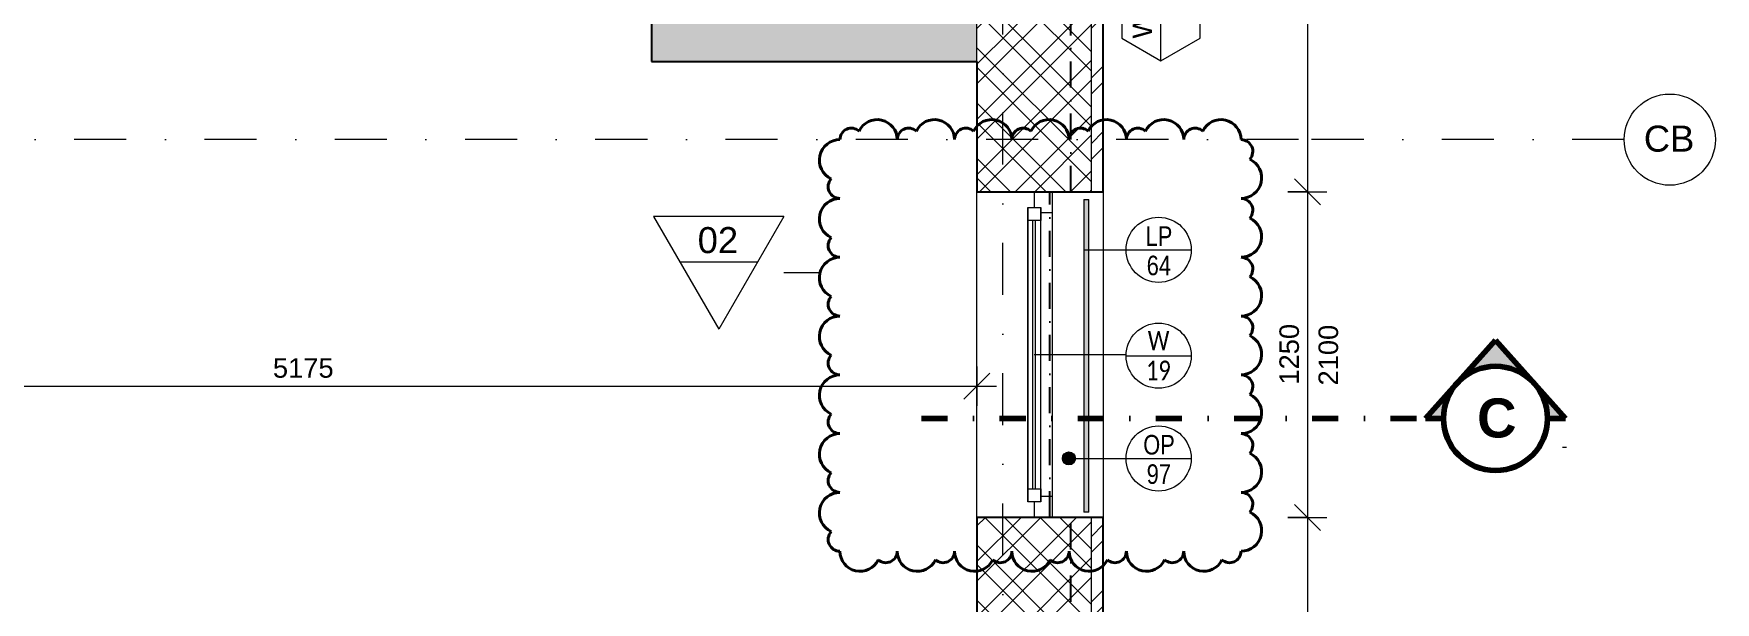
# Model space of a CAD drawing. Header units: millimetres. Extents: x -47276 to -6007, y -7799 to 11180.
# Drawn here: x -27057 to -20600, y -2378 to -195 of the extents above; entities that cross this region are included whole.
import ezdxf

# ---------------------------------------------------------------- set-up
doc = ezdxf.new("R2010")
doc.units = ezdxf.units.MM
for name, pattern in [('HA_DashDot_10mm-S3mm', [500, 200, -150, 0, -150]), ('HA_DashDot_4mm-S1mm', [200, 100, -50, 0, -50]), ('HA_DashDot_6mm-S2mm', [300, 100, -100, 0, -100])]:
    doc.linetypes.add(name, pattern=pattern)
for name, color, linetype, lineweight in [('A-____-____-DIMS', 9, 'Continuous', 5), ('A-____-____-DIMS-50', 9, 'Continuous', 5), ('A-FLOR-____-OVHD', 9, 'HA_DashDot_4mm-S1mm', 25), ('A-FLOR-HRAL-IDEN', 9, 'Continuous', 9), ('A-FLOR-HRAL-OTLN', 9, 'Continuous', 9), ('A-GENM-____-IDEN', 9, 'Continuous', 9), ('A-GLAZ-____-IDEN', 9, 'Continuous', 9), ('A-GLAZ-____-MCUT', 9, 'Continuous', 5), ('A-GLAZ-____-OTLN', 9, 'Continuous', 5), ('A-WALL-____-IDEN', 9, 'Continuous', 9), ('A-WALL-____-MCUT', 9, 'Continuous', 9), ('A-WALL-____-OTLN', 9, 'Continuous', 9), ('A-WALL-____-PATT', 9, 'Continuous', 25), ('G-____-____-SYMB', 9, 'HA_DashDot_4mm-S1mm', 9), ('G-____-REVC-IDEN', 9, 'Continuous', 9), ('G-____-REVC-OTLN', 9, 'Continuous', 40), ('I-WALL-____-MCUT', 9, 'Continuous', 25), ('S-GRID-____-IDEN', 9, 'Continuous', 9), ('S-GRID-____-OTLN', 9, 'Continuous', 5)]:
    doc.layers.add(name, color=color, linetype=linetype, lineweight=lineweight)
doc.styles.add('Arial', font='arial.ttf', dxfattribs={"height": 100})
doc.styles.add('Arial_1', font='arial.ttf', dxfattribs={"height": 75})
doc.styles.add('Arial_2', font='arial.ttf', dxfattribs={"width": 0.8, "height": 75})
doc.styles.add('Arial_3', font='arial.ttf', dxfattribs={"height": 50})
doc.styles.add('Arial_B_1', font='arialbd.ttf', dxfattribs={"height": 150})
doc.styles.add('Calibri', font='calibri.ttf', dxfattribs={"width": 0.8, "height": 75})
doc.dimstyles.new('Inner_Dimensions', dxfattribs={"dimscale": 304.8, "dimtxt": 76.519455, "dimasz": 0.328084, "dimexe": 0.246063, "dimexo": 0.0625, "dimgap": 0.032808, "dimtad": 1, "dimdec": 0, "dimzin": 0, "dimdsep": 46, "dimtxsty": 'Arial_1', "dimblk1": 'OBLIQUE', "dimblk2": 'OBLIQUE', "dimsah": 1, "dimcen": 0.09, "dimdle": 0.246063, "dimazin": 0, "dimtfac": 1, "dimtdec": 4, "dimtix": 1, "dimtmove": 0, "dimatfit": 3, "dimfxl": 0.246063, "dimfxlon": 1, "dimtvp": 1, "dimtolj": 1, "dimtzin": 0, "dimlwd": 9, "dimlwe": 9, "dimarcsym": 2})

# ---------------------------------------------------------------- blocks, each defined once
blk = doc.blocks.new('Railing - Railing-1635921-DPS_3NP-C')
at = {"layer": 'A-FLOR-HRAL-OTLN'}
blk.add_hatch(color=256, dxfattribs=at).paths.add_polyline_path([(-23024.9, -2031.8), (-23004.9, -2031.8), (-23004.9, -831.8), (-23024.9, -831.8), (-23024.9, -1140.3)])
for p, q in [((-23024.9, -831.8), (-23004.9, -831.8)), ((-23024.9, -831.8), (-23024.9, -2031.8)), ((-23004.9, -2031.8), (-23004.9, -831.8)), ((-23004.9, -2031.8), (-23024.9, -2031.8))]:
    blk.add_line(p, q, dxfattribs=at)
blk = doc.blocks.new('HA_WD_SinglePanel - 1250x2100-2009252-DPS_3NP-C')
at = {"layer": 'A-GLAZ-____-MCUT'}
for p, q in [((-545, 70), (-625, 70)), ((-545, 25), (-545, 70)), ((625, 70), (545, 70)), ((545, 70), (545, 25)), ((-625, 0), (-565, 0)), ((-565, -25), (-565, 25)), ((-565, 25), (-515, 25)), ((-515, 25), (-515, -25)), ((515, 5), (-515, 5)), ((515, -25), (515, 25)), ((515, 25), (565, 25)), ((565, 25), (565, -25)), ((565, 0), (625, 0)), ((-515, -25), (-565, -25)), ((515, -5), (-515, -5)), ((565, -25), (515, -25))]:
    blk.add_line(p, q, dxfattribs=at)
at = {"layer": 'A-GLAZ-____-OTLN'}
for p, q in [((545, 70), (-545, 70)), ((565, 25), (-565, 25)), ((-565, -25), (-565, 25)), ((515, 25), (-515, 25)), ((565, 25), (565, -25)), ((-565, -25), (565, -25)), ((515, -25), (-515, -25))]:
    blk.add_line(p, q, dxfattribs=at)
blk = doc.blocks.new('Grid - Radius 3_5mm-353793-DPS_3NP-C')
at = {"layer": 'S-GRID-____-IDEN'}
blk.add_circle((0, 0), 3.5, dxfattribs=at)
blk = doc.blocks.new('DIMBLOCK110-DPS_3NP-C')
at = {"layer": 'A-____-____-DIMS-50', "lineweight": 9}
for p, q in [((-28609.9, -1473.1), (-28609.9, -1623.1)), ((-28609.9, -1548.1), (-28609.9, -1473.1)), ((-23434.9, -1473.1), (-23434.9, -1623.1)), ((-23434.9, -1548.1), (-23434.9, -1473.1)), ((-28609.9, -1548.1), (-28659.9, -1598.1)), ((-28609.9, -1548.1), (-28559.9, -1498.1)), ((-28609.9, -1548.1), (-23359.9, -1548.1)), ((-23434.9, -1548.1), (-23484.9, -1598.1)), ((-23434.9, -1548.1), (-23384.9, -1498.1))]:
    blk.add_line(p, q, dxfattribs=at)
at = {"layer": 'A-____-____-DIMS-50', "color": 0, "lineweight": 9, "insert": (-26137.8, -1440.7), "char_height": 75, "width": 276.883, "attachment_point": 1, "line_spacing_factor": 0.941778, "style": 'Arial_1'}
blk.add_mtext('5175', dxfattribs=at)
blk = doc.blocks.new('_Oblique')
at = {"color": 0, "linetype": 'ByBlock', "lineweight": -2}
blk.add_line((-0.5, -0.5), (0.5, 0.5), dxfattribs=at)
blk = doc.blocks.new('Section - With Sheet Number-366786-DPS_3NP-C')
at = {"layer": 'G-____-____-SYMB', "linetype": 'Continuous', "lineweight": 5}
h = blk.add_hatch(color=256, dxfattribs=at)
edge = h.paths.add_edge_path()
edge.add_line((1.37, 0), (0, 0))
edge.add_arc((-4, 0), 4, 0, 180)
edge.add_line((-8, 0), (-9.37, 0))
edge.add_line((-9.37, 0), (-4, 6))
edge.add_line((-4, 6), (1.37, 0))
at = {"layer": 'G-____-____-SYMB', "linetype": 'Continuous', "lineweight": 100}
for p, q in [((-4, 6), (-9.37, 0)), ((1.37, 0), (-4, 6)), ((-9.37, 0), (-8, 0)), ((0, 0), (1.37, 0))]:
    blk.add_line(p, q, dxfattribs=at)
blk.add_circle((-4, 0), 4, dxfattribs=at)
blk.add_arc((-4, 0), 4, 0, 180, dxfattribs=at)
blk = doc.blocks.new('DIMBLOCK173-DPS_3NP-C')
at = {"layer": 'A-____-____-DIMS-50', "lineweight": 9}
for p, q in [((-22166.1, 2023.2), (-22216.1, 2073.2)), ((-22241.1, 2023.2), (-22091.1, 2023.2)), ((-22166.1, 2023.2), (-22241.1, 2023.2)), ((-22166.1, 2023.2), (-22166.1, -801.8)), ((-22166.1, 2023.2), (-22116.1, 1973.2)), ((-22166.1, -801.8), (-22216.1, -751.8)), ((-22241.1, -801.8), (-22091.1, -801.8)), ((-22166.1, -801.8), (-22241.1, -801.8)), ((-22166.1, -801.8), (-22116.1, -851.8))]:
    blk.add_line(p, q, dxfattribs=at)
at = {"layer": 'A-____-____-DIMS-50', "color": 0, "lineweight": 9, "insert": (-22273.5, 495.3), "char_height": 75, "width": 276.883, "attachment_point": 1, "rotation": 90, "line_spacing_factor": 0.941778, "style": 'Arial_1'}
blk.add_mtext('2825', dxfattribs=at)
blk = doc.blocks.new('DIMBLOCK174-DPS_3NP-C')
at = {"layer": 'A-____-____-DIMS-50', "lineweight": 9}
for p, q in [((-22166.1, -801.8), (-22216.1, -751.8)), ((-22241.1, -801.8), (-22091.1, -801.8)), ((-22166.1, -801.8), (-22241.1, -801.8)), ((-22166.1, -801.8), (-22166.1, -2051.8)), ((-22166.1, -801.8), (-22116.1, -851.8)), ((-22241.1, -2051.8), (-22091.1, -2051.8)), ((-22166.1, -2051.8), (-22241.1, -2051.8)), ((-22166.1, -2051.8), (-22216.1, -2001.8)), ((-22166.1, -2051.8), (-22116.1, -2101.8))]:
    blk.add_line(p, q, dxfattribs=at)
at = {"layer": 'A-____-____-DIMS-50', "color": 0, "lineweight": 9, "insert": (-22273.5, -1542.2), "char_height": 75, "width": 276.883, "attachment_point": 1, "rotation": 90, "line_spacing_factor": 0.941778, "style": 'Arial_1'}
blk.add_mtext('1250', dxfattribs=at)
blk = doc.blocks.new('DIMBLOCK175-DPS_3NP-C')
at = {"layer": 'A-____-____-DIMS-50', "lineweight": 9}
for p, q in [((-22241.1, -2051.8), (-22091.1, -2051.8)), ((-22166.1, -2051.8), (-22241.1, -2051.8)), ((-22166.1, -2051.8), (-22216.1, -2001.8)), ((-22166.1, -2051.8), (-22166.1, -5359.3)), ((-22166.1, -2051.8), (-22116.1, -2101.8)), ((-22241.1, -5284.3), (-22091.1, -5284.3)), ((-22166.1, -5284.3), (-22241.1, -5284.3)), ((-22166.1, -5284.3), (-22216.1, -5234.3)), ((-22166.1, -5284.3), (-22116.1, -5334.3))]:
    blk.add_line(p, q, dxfattribs=at)
at = {"layer": 'A-____-____-DIMS-50', "color": 0, "lineweight": 9, "insert": (-22273.5, -3783.4), "char_height": 75, "width": 276.883, "attachment_point": 1, "rotation": 90, "line_spacing_factor": 0.941778, "style": 'Arial_1'}
blk.add_mtext('3233', dxfattribs=at)
blk = doc.blocks.new('HA_TAG_WD - Type Mark-1521999-DPS_3NP-C')
at = {"layer": 'A-GLAZ-____-IDEN'}
blk.add_line((-2.5, 0), (2.5, 0), dxfattribs=at)
blk.add_circle((0, 0), 2.5, dxfattribs=at)
blk = doc.blocks.new('HA_TAG_GM_Products - Generic-588599-DPS_3NP-C')
at = {"layer": 'A-GENM-____-IDEN'}
blk.add_line((-2.5, 0), (2.5, 0), dxfattribs=at)
blk.add_circle((0, 0), 2.5, dxfattribs=at)
blk = doc.blocks.new('HA_TAG_WA_Partitions - Group _ Type Mark-556634-DPS_3NP-C')
at = {"layer": 'A-WALL-____-IDEN'}
for p, q in [((-1.73, 3), (-3.46, 0)), ((1.73, 3), (-1.73, 3)), ((3.46, 0), (1.73, 3)), ((-3.46, 0), (3.46, 0)), ((-3.46, 0), (-1.73, -3)), ((1.73, -3), (3.46, 0)), ((-1.73, -3), (1.73, -3))]:
    blk.add_line(p, q, dxfattribs=at)
blk = doc.blocks.new('HA_TAG_GM_Railings - Generic-2009701-DPS_3NP-C')
at = {"layer": 'A-FLOR-HRAL-IDEN'}
blk.add_line((-2.5, 0), (2.5, 0), dxfattribs=at)
blk.add_circle((0, 0), 2.5, dxfattribs=at)
blk = doc.blocks.new('Family - ___-2093670-DPS_3NP-C')
at = {"layer": 'G-____-REVC-OTLN'}
for centre, radius, start, end in [((-23916.8, -601.8), 44, 48.18969, 180), ((-23817.8, -601.8), 77, 0, 154.79123), ((-23696.8, -601.8), 44, 48.18969, 180), ((-23597.8, -601.8), 77, 0, 154.79123), ((-23476.8, -601.8), 44, 48.18969, 180), ((-23377.8, -601.8), 77, 0, 154.79123), ((-23256.8, -601.8), 44, 48.18969, 180), ((-23157.8, -601.8), 77, 0, 154.79123), ((-23036.8, -601.8), 44, 48.18969, 180), ((-22937.8, -601.8), 77, 0, 154.79123), ((-22816.8, -601.8), 44, 48.18969, 180), ((-22717.8, -601.8), 77, 0, 154.79123), ((-22596.8, -601.8), 44, 48.18969, 180), ((-22497.8, -601.8), 77, 0, 154.79123), ((-23960.8, -680.8), 79, 90, 244.79123), ((-22420.8, -646.9), 45.1, 318.18969, 90), ((-22420.8, -748.5), 79, 270, 64.79123), ((-23960.8, -782.4), 45.1, 138.18969, 270), ((-23960.8, -906.5), 79, 90, 244.79123), ((-22420.8, -872.7), 45.1, 318.18969, 90), ((-22420.8, -974.2), 79, 270, 64.79123), ((-23960.8, -1008.1), 45.1, 138.18969, 270), ((-23960.8, -1132.2), 79, 90, 244.79123), ((-22420.8, -1098.4), 45.1, 318.18969, 90), ((-22420.8, -1199.9), 79, 270, 64.79123), ((-23960.8, -1233.8), 45.1, 138.18969, 270), ((-23960.8, -1357.9), 79, 90, 244.79123), ((-22420.8, -1324.1), 45.1, 318.18969, 90), ((-22420.8, -1425.7), 79, 270, 64.79123), ((-23960.8, -1459.5), 45.1, 138.18969, 270), ((-23960.8, -1583.7), 79, 90, 244.79123), ((-22420.8, -1549.8), 45.1, 318.18969, 90), ((-22420.8, -1651.4), 79, 270, 64.79123), ((-23960.8, -1685.2), 45.1, 138.18969, 270), ((-23960.8, -1809.4), 79, 90, 244.79123), ((-22420.8, -1775.5), 45.1, 318.18969, 90), ((-22420.8, -1877.1), 79, 270, 64.79123), ((-23960.8, -1910.9), 45.1, 138.18969, 270), ((-23960.8, -2035.1), 79, 90, 244.79123), ((-22420.8, -2001.2), 45.1, 318.18969, 90), ((-22420.8, -2102.8), 79, 270, 64.79123), ((-23960.8, -2136.7), 45.1, 138.18969, 270), ((-23883.8, -2181.8), 77, 180, 334.79123), ((-23784.8, -2181.8), 44, 228.18969, 360), ((-23663.8, -2181.8), 77, 180, 334.79123), ((-23564.8, -2181.8), 44, 228.18969, 360), ((-23443.8, -2181.8), 77, 180, 334.79123), ((-23344.8, -2181.8), 44, 228.18969, 360), ((-23223.8, -2181.8), 77, 180, 334.79123), ((-23124.8, -2181.8), 44, 228.18969, 0), ((-23003.8, -2181.8), 77, 180, 334.79123), ((-22904.8, -2181.8), 44, 228.18969, 0), ((-22783.8, -2181.8), 77, 180, 334.79123), ((-22684.8, -2181.8), 44, 228.18969, 0), ((-22563.8, -2181.8), 77, 180, 334.79123), ((-22464.8, -2181.8), 44, 228.18969, 0)]:
    blk.add_arc(centre, radius, start, end, dxfattribs=at)
blk = doc.blocks.new('HA_TAG_RevCloud - Generic-463562-DPS_3NP-C')
at = {"layer": 'G-____-REVC-IDEN'}
for p, q in [((-5, 3.5), (0, -5.16)), ((5, 3.5), (-5, 3.5)), ((5, 3.5), (0, -5.16)), ((-2.98, 0), (2.98, 0))]:
    blk.add_line(p, q, dxfattribs=at)

msp = doc.modelspace()

# ---------------------------------------------------------------- hatches: boundary and pattern name
at = {"layer": 'A-GENM-____-IDEN'}
h = msp.add_hatch(color=256, dxfattribs=at)
edge = h.paths.add_edge_path()
edge.add_arc((-23081.8, -1825.6), 25, 0, 360)
at = {"layer": 'A-WALL-____-PATT', "lineweight": 5}
h = msp.add_hatch(dxfattribs=at)
h.set_pattern_fill('FP_5', color=256, style=0, pattern_type=2)
h.set_pattern_definition([(45, (0, 0), (-125.7236, 125.7236), []), (45, (0, 190.5), (-125.7236, 125.7236), [])])
h.paths.add_polyline_path([(-22949.9, -5741.8), (-22949.9, -2051.8), (-22994.9, -2051.8), (-22994.9, -5741.8)])
h.paths.add_polyline_path([(-22949.9, -801.8), (-22949.9, 2023.2), (-22994.9, 2023.2), (-22994.9, -801.8)])
h.paths.add_polyline_path([(-22949.9, 2648.2), (-22949.9, 3398.2), (-22994.9, 3398.2), (-22994.9, 2648.2)])
h.paths.add_polyline_path([(-22949.9, 4398.2), (-22949.9, 5785.4), (-22994.9, 5785.4), (-22994.9, 4398.2)])
h = msp.add_hatch(dxfattribs=at)
h.set_pattern_fill('FP_3', color=256, style=0, pattern_type=2)
h.set_pattern_definition([(45, (0, 0), (-106.066, 106.066), []), (45, (75, 0), (-106.066, 106.066), []), (315, (0, 0), (106.066, 106.066), []), (315, (75, 0), (106.066, 106.066), [])])
h.paths.add_polyline_path([(-22994.9, -5371.8), (-22994.9, -2051.8), (-23434.9, -2051.8), (-23434.9, -5371.8)])
h.paths.add_polyline_path([(-23074.9, -5226.8), (-23434.9, -5226.8), (-23434.9, -4976.8), (-23074.9, -4976.8)])
h.paths.add_polyline_path([(-23434.9, -801.8), (-22994.9, -801.8), (-22994.9, 2023.2), (-23434.9, 2023.2), (-23434.9, -301.8)])
h.paths.add_polyline_path([(-22994.9, 2648.2), (-22994.9, 3398.2), (-23434.9, 3398.2), (-23434.9, 2648.2), (-23144.9, 2648.2)])
h.paths.add_polyline_path([(-22994.9, 4398.2), (-22994.9, 5321), (-23434.9, 5321), (-23434.9, 4398.2), (-23074.9, 4398.2)])
h.paths.add_polyline_path([(-23299.4, 4968.2), (-23434.9, 4968.2), (-23434.9, 5251.3), (-23074.9, 5251.3), (-23074.9, 4968.2)])
at = {"layer": 'A-WALL-____-PATT', "lineweight": 9}
msp.add_hatch(color=256, dxfattribs=at).paths.add_polyline_path([(-23434.9, -301.8), (-23434.9, -51.8), (-24684.9, -51.8), (-24684.9, -301.8), (-24237, -301.8)])

# ---------------------------------------------------------------- linework, layer by layer
at = {"layer": 'A-FLOR-____-OVHD'}
for p, q in [((-23074.9, -801.8), (-23074.9, 3398.2)), ((-23154.9, -2051.8), (-23154.9, -801.8)), ((-23154.9, -801.8), (-23074.9, -801.8)), ((-23074.9, -2051.8), (-23154.9, -2051.8)), ((-23074.9, -4976.8), (-23074.9, -2051.8))]:
    msp.add_line(p, q, dxfattribs=at)
at = {"layer": 'A-FLOR-HRAL-IDEN'}
msp.add_line((-23024.2, -1024.6), (-22862.2, -1024.6), dxfattribs=at)
at = {"layer": 'A-GENM-____-IDEN'}
msp.add_line((-23081.8, -1825.6), (-22862.2, -1825.6), dxfattribs=at)
msp.add_circle((-23081.8, -1825.6), 25, dxfattribs=at)
at = {"layer": 'A-GLAZ-____-IDEN'}
msp.add_line((-23214.9, -1426.8), (-22862.2, -1426.8), dxfattribs=at)
at = {"layer": 'A-WALL-____-MCUT'}
for p, q in [((-22994.9, -801.8), (-22994.9, 2023.2)), ((-23434.9, -301.8), (-23434.9, -51.8)), ((-22994.9, -5284.3), (-22994.9, -2051.8))]:
    msp.add_line(p, q, dxfattribs=at)
at = {"layer": 'A-WALL-____-MCUT', "lineweight": 25}
for p, q in [((-22949.9, -801.8), (-22949.9, 2023.2)), ((-23434.9, -301.8), (-23434.9, -801.8)), ((-23434.9, -801.8), (-22949.9, -801.8)), ((-23434.9, -2051.8), (-23434.9, -4976.8)), ((-22949.9, -2051.8), (-23434.9, -2051.8)), ((-22949.9, -5786.8), (-22949.9, -2051.8))]:
    msp.add_line(p, q, dxfattribs=at)
at = {"layer": 'A-WALL-____-OTLN'}
for p, q in [((-23434.9, -2051.8), (-23434.9, -801.8)), ((-22949.9, -801.8), (-22949.9, -2051.8))]:
    msp.add_line(p, q, dxfattribs=at)
at = {"layer": 'G-____-____-SYMB', "linetype": 'HA_DashDot_6mm-S2mm', "lineweight": 100}
msp.add_line((-23647.8, -1671.8), (-21643.8, -1671.8), dxfattribs=at)
at = {"layer": 'G-____-REVC-IDEN'}
msp.add_line((-24036.1, -1112.8), (-24176.1, -1112.8), dxfattribs=at)
at = {"layer": 'I-WALL-____-MCUT'}
for p, q in [((-24684.9, 523.2), (-24684.9, -301.8)), ((-24684.9, -301.8), (-23434.9, -301.8))]:
    msp.add_line(p, q, dxfattribs=at)
at = {"layer": 'S-GRID-____-OTLN', "linetype": 'HA_DashDot_10mm-S3mm', "lineweight": 9}
for p, q in [((-23334.9, -6198.9), (-23334.9, 9580.2)), ((-22199.7, -601.8), (-45676.5, -601.8)), ((-20949.7, -601.8), (-22199.7, -601.8))]:
    msp.add_line(p, q, dxfattribs=at)

# ---------------------------------------------------------------- block references
at = {"layer": 'A-FLOR-HRAL-IDEN', "xscale": 49.99999999999998, "yscale": 49.99999999999998, "zscale": 49.99999999999998}
msp.add_blockref('HA_TAG_GM_Railings - Generic-2009701-DPS_3NP-C', (-22737.2, -1024.6), dxfattribs=at)
at = {"layer": 'A-FLOR-HRAL-OTLN'}
msp.add_blockref('Railing - Railing-1635921-DPS_3NP-C', (0, 0), dxfattribs=at)
at = {"layer": 'A-GENM-____-IDEN', "xscale": 49.99999999999998, "yscale": 49.99999999999998, "zscale": 49.99999999999998}
msp.add_blockref('HA_TAG_GM_Products - Generic-588599-DPS_3NP-C', (-22737.2, -1825.6), dxfattribs=at)
at = {"layer": 'A-GLAZ-____-IDEN', "xscale": 49.99999999999998, "yscale": 49.99999999999998, "zscale": 49.99999999999998}
msp.add_blockref('HA_TAG_WD - Type Mark-1521999-DPS_3NP-C', (-22737.2, -1431.2), dxfattribs=at)
at = {"layer": 'A-GLAZ-____-OTLN', "rotation": 269.9999999999999}
msp.add_blockref('HA_WD_SinglePanel - 1250x2100-2009252-DPS_3NP-C', (-23214.9, -1426.8), dxfattribs=at)
at = {"layer": 'A-WALL-____-IDEN', "xscale": 49.99999999999998, "yscale": 49.99999999999998, "zscale": 49.99999999999998, "rotation": 89.99999999999982}
msp.add_blockref('HA_TAG_WA_Partitions - Group _ Type Mark-556634-DPS_3NP-C', (-22728.2, -125.6), dxfattribs=at)
at = {"layer": 'G-____-____-SYMB', "linetype": 'Continuous', "lineweight": 100, "extrusion": (0, 0, -1), "xscale": 49.99999999999998, "yscale": 49.99999999999998, "zscale": 49.99999999999998}
msp.add_blockref('Section - With Sheet Number-366786-DPS_3NP-C', (21643.8, -1671.8), dxfattribs=at)
at = {"layer": 'G-____-REVC-IDEN', "xscale": 49.99999999999998, "yscale": 49.99999999999998, "zscale": 49.99999999999998}
msp.add_blockref('HA_TAG_RevCloud - Generic-463562-DPS_3NP-C', (-24426.1, -1071.3), dxfattribs=at)
at = {"layer": 'G-____-REVC-OTLN'}
msp.add_blockref('Family - ___-2093670-DPS_3NP-C', (0, 0), dxfattribs=at)
at = {"layer": 'S-GRID-____-IDEN', "xscale": 49.99999999999998, "yscale": 49.99999999999998, "zscale": 49.99999999999998, "rotation": 90}
msp.add_blockref('Grid - Radius 3_5mm-353793-DPS_3NP-C', (-20774.7, -601.8), dxfattribs=at)

# ---------------------------------------------------------------- texts
at = {"layer": 'A-FLOR-HRAL-IDEN', "lineweight": 5, "char_height": 75, "attachment_point": 1, "style": 'Arial_2'}
for s, insert, width in [('LP', (-22787, -934.5), 125.063), ('64', (-22783, -1047.2), 115.443)]:
    msp.add_mtext(s, dxfattribs=dict(at, insert=insert, width=width))
at = {"layer": 'A-GENM-____-IDEN', "lineweight": 5, "char_height": 75, "attachment_point": 1, "style": 'Arial_2'}
for s, insert, width in [('OP', (-22796.2, -1735.4), 147.51), ('97', (-22783, -1848.2), 115.443)]:
    msp.add_mtext(s, dxfattribs=dict(at, insert=insert, width=width))
at = {"layer": 'A-GLAZ-____-IDEN', "lineweight": 5, "char_height": 75, "attachment_point": 1, "style": 'Calibri'}
for s, insert, width in [('W', (-22779, -1335.9), 105.823), ('19', (-22785.6, -1450.2), 121.856)]:
    msp.add_mtext(s, dxfattribs=dict(at, insert=insert, width=width))
at = {"layer": 'A-GLAZ-____-IDEN', "lineweight": 5, "insert": (-22123.3, -1545.6), "char_height": 75, "width": 288.607, "attachment_point": 1, "rotation": 90, "style": 'Arial_1'}
msp.add_mtext('2100', dxfattribs=at)
at = {"layer": 'A-WALL-____-IDEN', "lineweight": 5, "insert": (-22837.1, -213.6), "char_height": 75, "width": 208.439, "attachment_point": 1, "rotation": 90, "style": 'Arial_1'}
msp.add_mtext('WF', dxfattribs=at)
at = {"layer": 'G-____-____-SYMB', "linetype": 'Continuous', "lineweight": 5, "attachment_point": 1}
for s, insert, char_height, width, style in [('\\fArial|b1|i0|c0|p34|;C', (-21514.5, -1595.2), 150, 184.388, 'Arial_B_1'), ('-', (-21190.3, -1752.2), 50, 28.059, 'Arial_3')]:
    msp.add_mtext(s, dxfattribs=dict(at, insert=insert, char_height=char_height, width=width, style=style))
at = {"layer": 'G-____-REVC-IDEN', "lineweight": 5, "insert": (-24507, -937.5), "char_height": 100, "width": 192.405, "attachment_point": 1, "style": 'Arial'}
msp.add_mtext('02', dxfattribs=at)
at = {"layer": 'S-GRID-____-IDEN', "lineweight": 5, "insert": (-20874.4, -547.9), "char_height": 100, "width": 240.506, "attachment_point": 1, "style": 'Arial'}
msp.add_mtext('CB', dxfattribs=at)

# ---------------------------------------------------------------- dimensions: what is measured, and where the dimension line sits
at = {"layer": 'A-____-____-DIMS', "lineweight": 9}
for base, p1, p2, override, picture, middle in [((-22166.1, -801.8), (-22241.1, 2023.2), (-22241.1, -801.8), {"dimpost": '<>', "dimfxl": 2825}, 'DIMBLOCK173-DPS_3NP-C', (-22214.4, 610.7)), ((-22166.1, -2051.8), (-22241.1, -801.8), (-22241.1, -2051.8), {"dimpost": '<>', "dimfxl": 1250}, 'DIMBLOCK174-DPS_3NP-C', (-22214.4, -1426.8)), ((-22166.1202807, -5284.294364), (-22241.1202807, -2051.794364), (-22241.1202807, -5284.294364), {"dimpost": '<>', "dimfxl": 3232.5}, 'DIMBLOCK175-DPS_3NP-C', (-22214.4388348, -3668.044364))]:
    dim = msp.add_linear_dim(base=base, p1=p1, p2=p2, angle=90, dimstyle='Inner_Dimensions', override=override, dxfattribs=at)
    dim.commit()
    dim.dimension.update_dxf_attribs({"geometry": picture, "text_midpoint": middle})
dim = msp.add_linear_dim(base=(-23434.9, -1548.1), p1=(-28609.9, -1473.1), p2=(-23434.9, -1473.1), dimstyle='Inner_Dimensions', override={"dimpost": '<>', "dimfxl": 5175}, dxfattribs=at)
dim.commit()
dim.dimension.update_dxf_attribs({"geometry": 'DIMBLOCK110-DPS_3NP-C', "text_midpoint": (-26022.4, -1499.8)})

doc.saveas('drawing.dxf')
